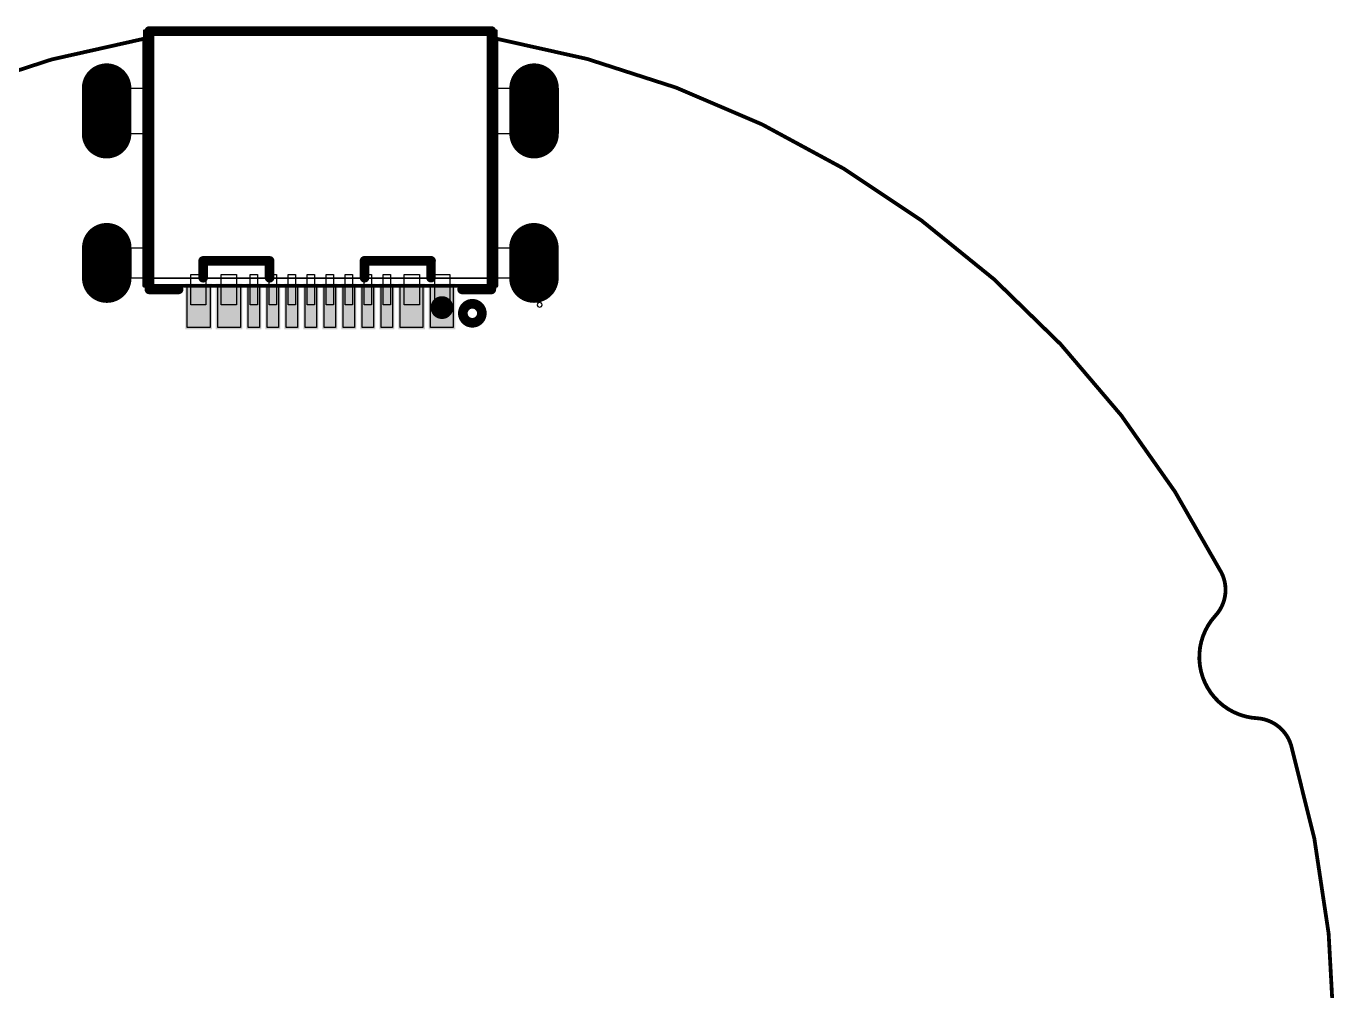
# Model space of a CAD drawing. Extents: x 85.9 to 139.4, y 91.8 to 142.5.
# Drawn here: x 104.91 to 139.37, y 117.17 to 142.55 of the extents above; entities that cross this region are included whole.
import ezdxf

# ---------------------------------------------------------------- set-up
doc = ezdxf.new("R2010")
doc.units = 0
doc.header["$MEASUREMENT"] = 0
doc.layers.get('0').update_dxf_attribs({"linetype": 'CONTINUOUS'})
for name, color, linetype in [('BOTTOMLAYER', 5, 'CONTINUOUS'), ('BOTTOMSOLDER', 6, 'CONTINUOUS'), ('KEEPOUTLAYER', 6, 'CONTINUOUS'), ('MECHANICAL15', 56, 'CONTINUOUS'), ('MECHANICAL6', 56, 'CONTINUOUS'), ('MULTILAYER', 9, 'CONTINUOUS'), ('TOPLAYER', 1, 'CONTINUOUS'), ('TOPOVERLAY', 2, 'CONTINUOUS'), ('TOPPASTE', 8, 'CONTINUOUS'), ('TOPSOLDER', 216, 'CONTINUOUS')]:
    doc.layers.add(name, color=color, linetype=linetype)

# ---------------------------------------------------------------- blocks, each defined once
blk = doc.blocks.new('USB_C_SMD_HC_TYPE_C_16P_C1')
at = {"layer": 'BOTTOMLAYER', "const_width": 1.2}
for points in [[(-5.62, 1.825), (-5.62, 1.025)], [(5.62, 1.825), (5.62, 1.025)], [(-5.625, -1.975), (-5.625, -3.175)], [(5.625, -1.975), (5.625, -3.175)]]:
    blk.add_lwpolyline(points, dxfattribs=at)
at = {"layer": 'BOTTOMLAYER', "const_width": 0.6}
for points in [[(-5.92, 1.825, 1), (-5.32, 1.825, 1)], [(5.32, 1.825, 1), (5.92, 1.825, 1)], [(-5.92, 1.025, 1), (-5.32, 1.025, 1)], [(5.32, 1.025, 1), (5.92, 1.025, 1)], [(-5.925, -1.975, 1), (-5.325, -1.975, 1)], [(5.325, -1.975, 1), (5.925, -1.975, 1)], [(-5.925, -3.175, 1), (-5.325, -3.175, 1)], [(5.325, -3.175, 1), (5.925, -3.175, 1)]]:
    blk.add_lwpolyline(points, format="xyb", close=True, dxfattribs=at)
at = {"layer": 'BOTTOMSOLDER', "const_width": 1.302}
for points in [[(-5.62, 1.825), (-5.62, 1.025)], [(5.62, 1.825), (5.62, 1.025)], [(-5.625, -1.975), (-5.625, -3.175)], [(5.625, -1.975), (5.625, -3.175)]]:
    blk.add_lwpolyline(points, dxfattribs=at)
at = {"layer": 'BOTTOMSOLDER', "const_width": 0.651}
for points in [[(-5.945, 1.825, 1), (-5.295, 1.825, 1)], [(5.295, 1.825, 1), (5.946, 1.825, 1)], [(-5.945, 1.025, 1), (-5.295, 1.025, 1)], [(5.295, 1.025, 1), (5.946, 1.025, 1)], [(-5.95, -1.975, 1), (-5.3, -1.975, 1)], [(5.3, -1.975, 1), (5.951, -1.975, 1)], [(-5.95, -3.175, 1), (-5.3, -3.175, 1)], [(5.3, -3.175, 1), (5.951, -3.175, 1)]]:
    blk.add_lwpolyline(points, format="xyb", close=True, dxfattribs=at)
at = {"layer": 'KEEPOUTLAYER', "const_width": 0.1}
for points in [[(-4.62, 2.027), (-4.62, -4.676)], [(4.62, 2.027), (-4.62, 2.027)], [(-4.62, 2.027), (-4.62, -4.676)], [(4.62, 2.027), (-4.62, 2.027)], [(4.62, 2.027), (4.62, -4.676)], [(4.62, 2.027), (4.62, -4.676)]]:
    blk.add_lwpolyline(points, dxfattribs=at)
at = {"layer": 'KEEPOUTLAYER', "const_width": 0.05}
for points in [[(-4.645, 2.027, 1), (-4.595, 2.027, 1)], [(-4.645, 2.027, 1), (-4.595, 2.027, 1)], [(-4.645, 2.027, 1), (-4.595, 2.027, 1)], [(-4.645, 2.027, 1), (-4.595, 2.027, 1)], [(4.595, 2.027, 1), (4.645, 2.027, 1)], [(4.595, 2.027, 1), (4.645, 2.027, 1)], [(4.595, 2.027, 1), (4.645, 2.027, 1)], [(4.595, 2.027, 1), (4.645, 2.027, 1)], [(-4.645, -4.676, 1), (-4.595, -4.676, 1)], [(-4.645, -4.676, 1), (-4.595, -4.676, 1)], [(4.595, -4.676, 1), (4.645, -4.676, 1)], [(4.595, -4.676, 1), (4.645, -4.676, 1)]]:
    blk.add_lwpolyline(points, format="xyb", close=True, dxfattribs=at)
at = {"layer": 'MECHANICAL15'}
for p, q in [((-5.816, 2.568), (-5.834, 2.525)), ((-5.834, 2.525), (-5.834, 2.525)), ((-5.834, 2.525), (-5.816, 2.481)), ((-5.77, 2.587), (-5.816, 2.568)), ((-5.816, 2.481), (-5.77, 2.462)), ((-5.724, 2.568), (-5.77, 2.587)), ((-5.77, 2.462), (-5.724, 2.481)), ((-5.706, 2.525), (-5.724, 2.568)), ((-5.724, 2.481), (-5.706, 2.525)), ((-5.706, 2.525), (-5.706, 2.525)), ((-3.41, 1.725), (-3.41, 2.525)), ((-3.41, 2.525), (-3.01, 2.525)), ((-3.01, 2.525), (-3.01, 1.725)), ((-2.61, 1.725), (-2.61, 2.525)), ((-2.61, 2.525), (-2.21, 2.525)), ((-2.21, 2.525), (-2.21, 1.725)), ((-1.85, 1.725), (-1.85, 2.525)), ((-1.85, 2.525), (-1.65, 2.525)), ((-1.65, 2.525), (-1.65, 1.725)), ((-1.35, 1.725), (-1.35, 2.525)), ((-1.35, 2.525), (-1.15, 2.525)), ((-1.15, 2.525), (-1.15, 1.725)), ((-0.85, 1.725), (-0.85, 2.525)), ((-0.85, 2.525), (-0.65, 2.525)), ((-0.65, 2.525), (-0.65, 1.725)), ((-0.35, 1.725), (-0.35, 2.525)), ((-0.35, 2.525), (-0.15, 2.525)), ((-0.15, 2.525), (-0.15, 1.725)), ((0.15, 1.725), (0.15, 2.525)), ((0.15, 2.525), (0.35, 2.525)), ((0.35, 2.525), (0.35, 1.725)), ((0.65, 1.725), (0.65, 2.525)), ((0.65, 2.525), (0.85, 2.525)), ((0.85, 2.525), (0.85, 1.725)), ((1.15, 1.725), (1.15, 2.525)), ((1.15, 2.525), (1.35, 2.525)), ((1.35, 2.525), (1.35, 1.725)), ((1.65, 1.725), (1.65, 2.525)), ((1.65, 2.525), (1.85, 2.525)), ((1.85, 2.525), (1.85, 1.725)), ((2.21, 1.725), (2.21, 2.525)), ((2.21, 2.525), (2.61, 2.525)), ((2.61, 2.525), (2.61, 1.725)), ((3.01, 1.725), (3.01, 2.525)), ((3.01, 2.525), (3.41, 2.525)), ((3.41, 2.525), (3.41, 1.725)), ((-5.77, 1.025), (-5.77, 1.825)), ((-5.77, 1.825), (-5.47, 1.825)), ((-5.73, 1.025), (-5.73, 1.825)), ((-5.73, 1.825), (-4.45, 1.825)), ((-5.47, 1.825), (-5.47, 1.025)), ((-4.45, 1.825), (-4.45, 1.025)), ((-3.01, 1.725), (-3.41, 1.725)), ((-2.21, 1.725), (-2.61, 1.725)), ((-1.65, 1.725), (-1.85, 1.725)), ((-1.15, 1.725), (-1.35, 1.725)), ((-0.65, 1.725), (-0.85, 1.725)), ((-0.15, 1.725), (-0.35, 1.725)), ((0.35, 1.725), (0.15, 1.725)), ((0.85, 1.725), (0.65, 1.725)), ((1.35, 1.725), (1.15, 1.725)), ((1.85, 1.725), (1.65, 1.725)), ((2.61, 1.725), (2.21, 1.725)), ((3.41, 1.725), (3.01, 1.725)), ((4.45, 1.025), (4.45, 1.825)), ((4.45, 1.825), (5.73, 1.825)), ((5.47, 1.025), (5.47, 1.825)), ((5.47, 1.825), (5.77, 1.825)), ((5.73, 1.825), (5.73, 1.025)), ((5.77, 1.825), (5.77, 1.025)), ((-5.47, 1.025), (-5.77, 1.025)), ((-4.45, 1.025), (-5.73, 1.025)), ((5.73, 1.025), (4.45, 1.025)), ((5.77, 1.025), (5.47, 1.025)), ((-5.77, -3.175), (-5.77, -1.975)), ((-5.77, -1.975), (-5.47, -1.975)), ((-5.73, -3.175), (-5.73, -1.975)), ((-5.73, -1.975), (-4.45, -1.975)), ((-5.47, -1.975), (-5.47, -3.175)), ((-4.45, -1.975), (-4.45, -3.175)), ((4.45, -1.975), (5.73, -1.975)), ((4.45, -3.175), (4.45, -1.975)), ((5.47, -3.175), (5.47, -1.975)), ((5.47, -1.975), (5.77, -1.975)), ((5.73, -1.975), (5.73, -3.175)), ((5.77, -1.975), (5.77, -3.175)), ((-5.47, -3.175), (-5.77, -3.175)), ((-4.45, -3.175), (-5.73, -3.175)), ((5.73, -3.175), (4.45, -3.175)), ((5.77, -3.175), (5.47, -3.175))]:
    blk.add_line(p, q, dxfattribs=at)
at = {"layer": 'MECHANICAL15', "const_width": 0.0508}
for points in [[(4.47, 1.825), (-4.47, 1.825)], [(-4.47, 1.825), (-4.47, -4.675)], [(4.47, 1.825), (4.47, -4.675)], [(4.47, -4.675), (-4.47, -4.675)]]:
    blk.add_lwpolyline(points, dxfattribs=at)
at = {"layer": 'MECHANICAL15', "const_width": 0.0254}
for points in [[(-4.483, 1.825, 1), (-4.457, 1.825, 1)], [(-4.483, 1.825, 1), (-4.457, 1.825, 1)], [(4.457, 1.825, 1), (4.483, 1.825, 1)], [(4.457, 1.825, 1), (4.483, 1.825, 1)], [(-4.483, -4.675, 1), (-4.457, -4.675, 1)], [(-4.483, -4.675, 1), (-4.457, -4.675, 1)], [(4.457, -4.675, 1), (4.483, -4.675, 1)], [(4.457, -4.675, 1), (4.483, -4.675, 1)]]:
    blk.add_lwpolyline(points, format="xyb", close=True, dxfattribs=at)
at = {"layer": 'MECHANICAL6'}
for points, const_width in [([(-3.05, 2.6, 1), (-3.35, 2.6, 1)], 0.3), ([(-3.425, 2.6, 1), (-3.275, 2.6, 1)], 0.15), ([(-3.125, 2.6, 1), (-2.975, 2.6, 1)], 0.15)]:
    blk.add_lwpolyline(points, format="xyb", close=True, dxfattribs=dict(at, const_width=const_width))
at = {"layer": 'MULTILAYER', "const_width": 1.2}
for points in [[(-5.62, 1.825), (-5.62, 1.025)], [(5.62, 1.825), (5.62, 1.025)], [(-5.625, -1.975), (-5.625, -3.175)], [(5.625, -1.975), (5.625, -3.175)]]:
    blk.add_lwpolyline(points, dxfattribs=at)
at = {"layer": 'MULTILAYER', "const_width": 0.6}
for points in [[(-5.92, 1.825, 1), (-5.32, 1.825, 1)], [(5.32, 1.825, 1), (5.92, 1.825, 1)], [(-5.92, 1.025, 1), (-5.32, 1.025, 1)], [(5.32, 1.025, 1), (5.92, 1.025, 1)], [(-5.925, -1.975, 1), (-5.325, -1.975, 1)], [(5.325, -1.975, 1), (5.925, -1.975, 1)], [(-5.925, -3.175, 1), (-5.325, -3.175, 1)], [(5.325, -3.175, 1), (5.925, -3.175, 1)]]:
    blk.add_lwpolyline(points, format="xyb", close=True, dxfattribs=at)
at = {"layer": 'TOPLAYER', "const_width": 1.2}
for points in [[(-5.62, 1.825), (-5.62, 1.025)], [(5.62, 1.825), (5.62, 1.025)], [(-5.625, -1.975), (-5.625, -3.175)], [(5.625, -1.975), (5.625, -3.175)]]:
    blk.add_lwpolyline(points, dxfattribs=at)
at = {"layer": 'TOPLAYER', "const_width": 0.6}
for points in [[(-5.92, 1.825, 1), (-5.32, 1.825, 1)], [(5.32, 1.825, 1), (5.92, 1.825, 1)], [(-5.92, 1.025, 1), (-5.32, 1.025, 1)], [(5.32, 1.025, 1), (5.92, 1.025, 1)], [(-5.925, -1.975, 1), (-5.325, -1.975, 1)], [(5.325, -1.975, 1), (5.925, -1.975, 1)], [(-5.925, -3.175, 1), (-5.325, -3.175, 1)], [(5.325, -3.175, 1), (5.925, -3.175, 1)]]:
    blk.add_lwpolyline(points, format="xyb", close=True, dxfattribs=at)
at = {"layer": 'TOPLAYER'}
for points in [[(-2.9, 3.125), (-3.5, 3.125), (-2.9, 2.025), (-3.5, 2.025)], [(-2.1, 3.125), (-2.7, 3.125), (-2.1, 2.025), (-2.7, 2.025)], [(-1.9, 2.025), (-1.6, 2.025), (-1.9, 3.125), (-1.6, 3.125)], [(-1.4, 2.025), (-1.1, 2.025), (-1.4, 3.125), (-1.1, 3.125)], [(-0.9, 2.023), (-0.6, 2.023), (-0.9, 3.123), (-0.6, 3.123)], [(-0.4, 2.025), (-0.1, 2.025), (-0.4, 3.125), (-0.1, 3.125)], [(0.1, 2.023), (0.4, 2.023), (0.1, 3.123), (0.4, 3.123)], [(0.6, 2.025), (0.9, 2.025), (0.6, 3.125), (0.9, 3.125)], [(1.1, 2.025), (1.4, 2.025), (1.1, 3.125), (1.4, 3.125)], [(1.6, 2.025), (1.9, 2.025), (1.6, 3.125), (1.9, 3.125)], [(2.1, 2.025), (2.7, 2.025), (2.1, 3.125), (2.7, 3.125)], [(2.9, 2.025), (3.5, 2.025), (2.9, 3.125), (3.5, 3.125)]]:
    blk.add_solid(points, dxfattribs=at)
at = {"layer": 'TOPOVERLAY'}
for points, const_width in [([(-3.75, 2.75, 1), (-4.25, 2.75, 1)], 0.254), ([(-4.313, 2.75, 1), (-4.186, 2.75, 1)], 0.127), ([(-3.813, 2.75, 1), (-3.686, 2.75, 1)], 0.127), ([(-4.563, 2.122, 1), (-4.436, 2.122, 1)], 0.127), ([(-4.563, 2.122, 1), (-4.436, 2.122, 1)], 0.127), ([(-3.795, 2.122, 1), (-3.668, 2.122, 1)], 0.127), ([(3.668, 2.122, 1), (3.795, 2.122, 1)], 0.127), ([(4.436, 2.122, 1), (4.563, 2.122, 1)], 0.127), ([(4.436, 2.122, 1), (4.563, 2.122, 1)], 0.127), ([(-4.563, 1.822, 1), (-4.436, 1.822, 1)], 0.127), ([(-4.563, 1.822, 1), (-4.436, 1.822, 1)], 0.127), ([(-4.563, 1.672, 1), (-4.436, 1.672, 1)], 0.127), ([(-4.563, 1.622, 1), (-4.436, 1.622, 1)], 0.127), ([(-2.976, 1.812, 1), (-2.849, 1.812, 1)], 0.127), ([(-1.226, 1.814, 1), (-1.099, 1.814, 1)], 0.127), ([(1.271, 1.814, 1), (1.398, 1.814, 1)], 0.127), ([(3.021, 1.814, 1), (3.148, 1.814, 1)], 0.127), ([(4.436, 1.822, 1), (4.563, 1.822, 1)], 0.127), ([(4.436, 1.822, 1), (4.563, 1.822, 1)], 0.127), ([(-2.976, 1.37, 1), (-2.849, 1.37, 1)], 0.127), ([(-2.976, 1.37, 1), (-2.849, 1.37, 1)], 0.127), ([(-1.226, 1.37, 1), (-1.099, 1.37, 1)], 0.127), ([(-1.226, 1.37, 1), (-1.099, 1.37, 1)], 0.127), ([(1.271, 1.372, 1), (1.398, 1.372, 1)], 0.127), ([(1.271, 1.372, 1), (1.398, 1.372, 1)], 0.127), ([(3.021, 1.372, 1), (3.148, 1.372, 1)], 0.127), ([(3.021, 1.372, 1), (3.148, 1.372, 1)], 0.127), ([(-4.563, -4.678, 1), (-4.436, -4.678, 1)], 0.127), ([(-4.563, -4.678, 1), (-4.436, -4.678, 1)], 0.127), ([(4.436, -4.678, 1), (4.563, -4.678, 1)], 0.127), ([(4.436, -4.678, 1), (4.563, -4.678, 1)], 0.127)]:
    blk.add_lwpolyline(points, format="xyb", close=True, dxfattribs=dict(at, const_width=const_width))
at = {"layer": 'TOPOVERLAY', "const_width": 0.254}
for points in [[(-3.731, 2.122), (-4.5, 2.122)], [(-4.5, 2.122), (-4.5, 1.822)], [(4.5, 2.122), (3.731, 2.122)], [(4.5, 2.122), (4.5, 1.822)], [(-4.5, 1.822), (-4.5, 1.672)], [(-4.5, 1.622), (-4.5, -4.678)], [(-2.912, 1.812), (-2.912, 1.37)], [(-1.162, 1.814), (-1.162, 1.37)], [(1.334, 1.814), (1.334, 1.372)], [(3.084, 1.814), (3.084, 1.372)], [(4.5, 1.822), (4.5, -4.678)], [(-1.162, 1.37), (-2.912, 1.37)], [(3.084, 1.372), (1.334, 1.372)], [(4.5, -4.678), (-4.5, -4.678)]]:
    blk.add_lwpolyline(points, dxfattribs=at)
at = {"layer": 'TOPPASTE'}
for p, q in [((-3.499, 2.025), (-3.499, 3.125)), ((-3.499, 3.125), (-2.899, 3.125)), ((-2.899, 3.125), (-2.899, 2.025)), ((-2.699, 2.025), (-2.699, 3.125)), ((-2.699, 3.125), (-2.099, 3.125)), ((-2.099, 3.125), (-2.099, 2.025)), ((-1.899, 2.025), (-1.899, 3.125)), ((-1.899, 3.125), (-1.599, 3.125)), ((-1.599, 3.125), (-1.599, 2.025)), ((-1.399, 2.025), (-1.399, 3.125)), ((-1.399, 3.125), (-1.099, 3.125)), ((-1.099, 3.125), (-1.099, 2.025)), ((-0.899, 2.023), (-0.899, 3.123)), ((-0.899, 3.123), (-0.599, 3.123)), ((-0.599, 3.123), (-0.599, 2.023)), ((-0.399, 2.025), (-0.399, 3.125)), ((-0.399, 3.125), (-0.099, 3.125)), ((-0.099, 3.125), (-0.099, 2.025)), ((0.101, 2.023), (0.101, 3.123)), ((0.101, 3.123), (0.401, 3.123)), ((0.401, 3.123), (0.401, 2.023)), ((0.601, 2.025), (0.601, 3.125)), ((0.601, 3.125), (0.901, 3.125)), ((0.901, 3.125), (0.901, 2.025)), ((1.101, 2.025), (1.101, 3.125)), ((1.101, 3.125), (1.401, 3.125)), ((1.401, 3.125), (1.401, 2.025)), ((1.601, 2.025), (1.601, 3.125)), ((1.601, 3.125), (1.901, 3.125)), ((1.901, 3.125), (1.901, 2.025)), ((2.101, 2.025), (2.101, 3.125)), ((2.101, 3.125), (2.701, 3.125)), ((2.701, 3.125), (2.701, 2.025)), ((2.901, 2.025), (2.901, 3.125)), ((2.901, 3.125), (3.501, 3.125)), ((3.501, 3.125), (3.501, 2.025)), ((-5.853, 2.39), (-5.619, 2.437)), ((-5.619, 2.437), (-5.385, 2.39)), ((5.387, 2.386), (5.621, 2.433)), ((5.621, 2.433), (5.855, 2.386)), ((-6.184, 2.059), (-6.052, 2.257)), ((-6.052, 2.257), (-5.853, 2.39)), ((-5.385, 2.39), (-5.187, 2.257)), ((-5.187, 2.257), (-5.054, 2.059)), ((5.056, 2.055), (5.188, 2.253)), ((5.188, 2.253), (5.387, 2.386)), ((5.855, 2.386), (6.053, 2.253)), ((6.053, 2.253), (6.186, 2.055)), ((-6.231, 1.825), (-6.184, 2.059)), ((-6.219, 1.025), (-6.231, 1.825)), ((-5.054, 2.059), (-5.007, 1.825)), ((-5.007, 1.825), (-5.019, 1.825)), ((-5.019, 1.825), (-5.007, 1.025)), ((-2.899, 2.025), (-3.499, 2.025)), ((-2.099, 2.025), (-2.699, 2.025)), ((-1.599, 2.025), (-1.899, 2.025)), ((-1.099, 2.025), (-1.399, 2.025)), ((-0.599, 2.023), (-0.899, 2.023)), ((-0.099, 2.025), (-0.399, 2.025)), ((0.401, 2.023), (0.101, 2.023)), ((0.901, 2.025), (0.601, 2.025)), ((1.401, 2.025), (1.101, 2.025)), ((1.901, 2.025), (1.601, 2.025)), ((2.701, 2.025), (2.101, 2.025)), ((3.501, 2.025), (2.901, 2.025)), ((5.01, 1.825), (5.056, 2.055)), ((5.021, 1.025), (5.01, 1.825)), ((6.186, 2.055), (6.232, 1.825)), ((6.232, 1.825), (6.221, 1.825)), ((6.221, 1.825), (6.232, 1.025)), ((-6.184, 0.791), (-6.231, 1.025)), ((-6.231, 1.025), (-6.219, 1.025)), ((-6.052, 0.592), (-6.184, 0.791)), ((-5.054, 0.791), (-5.187, 0.592)), ((-5.007, 1.025), (-5.054, 0.791)), ((5.056, 0.794), (5.01, 1.025)), ((5.01, 1.025), (5.021, 1.025)), ((5.188, 0.596), (5.056, 0.794)), ((6.186, 0.794), (6.053, 0.596)), ((6.232, 1.025), (6.186, 0.794)), ((-5.853, 0.459), (-6.052, 0.592)), ((-5.619, 0.413), (-5.853, 0.459)), ((-5.385, 0.459), (-5.619, 0.413)), ((-5.187, 0.592), (-5.385, 0.459)), ((5.387, 0.463), (5.188, 0.596)), ((5.621, 0.417), (5.387, 0.463)), ((5.855, 0.463), (5.621, 0.417)), ((6.053, 0.596), (5.855, 0.463)), ((-5.853, -1.41), (-5.619, -1.363)), ((-5.619, -1.363), (-5.385, -1.41)), ((5.387, -1.414), (5.621, -1.367)), ((5.621, -1.367), (5.855, -1.414)), ((-6.184, -1.741), (-6.052, -1.543)), ((-6.052, -1.543), (-5.853, -1.41)), ((-5.385, -1.41), (-5.187, -1.543)), ((-5.187, -1.543), (-5.054, -1.741)), ((5.056, -1.745), (5.188, -1.547)), ((5.188, -1.547), (5.387, -1.414)), ((5.855, -1.414), (6.053, -1.547)), ((6.053, -1.547), (6.186, -1.745)), ((-6.231, -1.975), (-6.184, -1.741)), ((-6.219, -3.175), (-6.231, -1.975)), ((-5.054, -1.741), (-5.007, -1.975)), ((-5.007, -1.975), (-5.019, -1.975)), ((-5.019, -1.975), (-5.007, -3.175)), ((5.01, -1.975), (5.056, -1.745)), ((5.021, -3.175), (5.01, -1.975)), ((6.186, -1.745), (6.232, -1.975)), ((6.232, -1.975), (6.221, -1.975)), ((6.221, -1.975), (6.232, -3.175)), ((-6.184, -3.409), (-6.231, -3.175)), ((-6.231, -3.175), (-6.219, -3.175)), ((-6.052, -3.608), (-6.184, -3.409)), ((-5.054, -3.409), (-5.187, -3.608)), ((-5.007, -3.175), (-5.054, -3.409)), ((5.056, -3.406), (5.01, -3.175)), ((5.01, -3.175), (5.021, -3.175)), ((5.188, -3.604), (5.056, -3.406)), ((6.186, -3.406), (6.053, -3.604)), ((6.232, -3.175), (6.186, -3.406)), ((-5.853, -3.741), (-6.052, -3.608)), ((-5.619, -3.787), (-5.853, -3.741)), ((-5.385, -3.741), (-5.619, -3.787)), ((-5.187, -3.608), (-5.385, -3.741)), ((5.387, -3.737), (5.188, -3.604)), ((5.621, -3.783), (5.387, -3.737)), ((5.855, -3.737), (5.621, -3.783)), ((6.053, -3.604), (5.855, -3.737))]:
    blk.add_line(p, q, dxfattribs=at)
at = {"layer": 'TOPSOLDER', "const_width": 1.302}
for points in [[(-5.62, 1.825), (-5.62, 1.025)], [(5.62, 1.825), (5.62, 1.025)], [(-5.625, -1.975), (-5.625, -3.175)], [(5.625, -1.975), (5.625, -3.175)]]:
    blk.add_lwpolyline(points, dxfattribs=at)
at = {"layer": 'TOPSOLDER', "const_width": 0.651}
for points in [[(-5.945, 1.825, 1), (-5.295, 1.825, 1)], [(5.295, 1.825, 1), (5.946, 1.825, 1)], [(-5.945, 1.025, 1), (-5.295, 1.025, 1)], [(5.295, 1.025, 1), (5.946, 1.025, 1)], [(-5.95, -1.975, 1), (-5.3, -1.975, 1)], [(5.3, -1.975, 1), (5.951, -1.975, 1)], [(-5.95, -3.175, 1), (-5.3, -3.175, 1)], [(5.3, -3.175, 1), (5.951, -3.175, 1)]]:
    blk.add_lwpolyline(points, format="xyb", close=True, dxfattribs=at)
at = {"layer": 'TOPSOLDER'}
for points in [[(-2.849, 3.176), (-3.551, 3.176), (-2.849, 1.974), (-3.551, 1.974)], [(-2.049, 3.176), (-2.751, 3.176), (-2.049, 1.974), (-2.751, 1.974)], [(-1.951, 1.974), (-1.549, 1.974), (-1.951, 3.176), (-1.549, 3.176)], [(-1.451, 1.974), (-1.049, 1.974), (-1.451, 3.176), (-1.049, 3.176)], [(-0.951, 1.973), (-0.549, 1.973), (-0.951, 3.174), (-0.549, 3.174)], [(-0.451, 1.974), (-0.049, 1.974), (-0.451, 3.176), (-0.049, 3.176)], [(0.049, 1.973), (0.451, 1.973), (0.049, 3.174), (0.451, 3.174)], [(0.549, 1.974), (0.951, 1.974), (0.549, 3.176), (0.951, 3.176)], [(1.049, 1.974), (1.451, 1.974), (1.049, 3.176), (1.451, 3.176)], [(1.549, 1.974), (1.951, 1.974), (1.549, 3.176), (1.951, 3.176)], [(2.049, 1.974), (2.751, 1.974), (2.049, 3.176), (2.751, 3.176)], [(2.849, 1.974), (3.551, 1.974), (2.849, 3.176), (3.551, 3.176)]]:
    blk.add_solid(points, dxfattribs=at)

msp = doc.modelspace()

# ---------------------------------------------------------------- linework, layer by layer
at = {"layer": 'KEEPOUTLAYER', "const_width": 0.1}
for points in [[(87.103, 108.274, -0.449469), (108.016, 142.22)], [(117.282, 142.22, -0.23464), (136.359, 128.174)], [(136.359, 128.174, -0.314538), (136.206, 127.04)], [(137.296, 124.338, -0.632209), (136.206, 127.04)], [(137.296, 124.338, -0.314745), (138.195, 123.627)], [(138.195, 123.627, -0.241625), (133.769, 99.658)]]:
    msp.add_lwpolyline(points, format="xyb", dxfattribs=at)
for points in [[(108.016, 135.718), (108.016, 142.22)], [(117.282, 135.718), (117.282, 142.22)]]:
    msp.add_lwpolyline(points, dxfattribs=at)
at = {"layer": 'KEEPOUTLAYER', "const_width": 0.05}
for points in [[(107.991, 142.22, 1), (108.041, 142.22, 1)], [(107.991, 142.22, 1), (108.041, 142.22, 1)], [(117.257, 142.22, 1), (117.307, 142.22, 1)], [(117.257, 142.22, 1), (117.307, 142.22, 1)], [(107.991, 135.718, 1), (108.041, 135.718, 1)], [(117.257, 135.718, 1), (117.307, 135.718, 1)], [(136.334, 128.174, 1), (136.384, 128.174, 1)], [(136.334, 128.174, 1), (136.384, 128.174, 1)], [(136.181, 127.04, 1), (136.231, 127.04, 1)], [(136.181, 127.04, 1), (136.231, 127.04, 1)], [(137.271, 124.338, 1), (137.321, 124.338, 1)], [(137.271, 124.338, 1), (137.321, 124.338, 1)], [(138.17, 123.627, 1), (138.22, 123.627, 1)], [(138.17, 123.627, 1), (138.22, 123.627, 1)]]:
    msp.add_lwpolyline(points, format="xyb", close=True, dxfattribs=at)

# ---------------------------------------------------------------- block references
at = {"rotation": 180}
msp.add_blockref('USB_C_SMD_HC_TYPE_C_16P_C1', (112.649, 137.744), dxfattribs=at)

doc.saveas('drawing.dxf')
